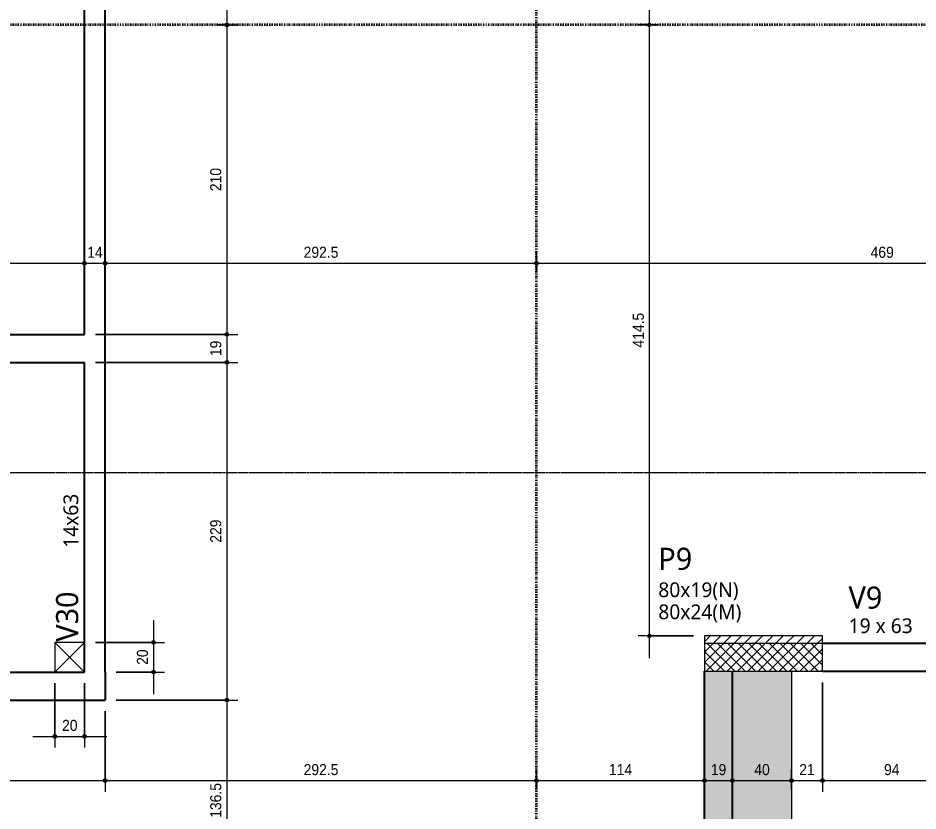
# Model space of a CAD drawing. Header units: centimetres. Extents: x -1897 to 22038, y -1268 to 84208.
# Drawn here: x 655 to 1265, y -310 to 228 of the extents above; entities that cross this region are included whole.
import ezdxf

# ---------------------------------------------------------------- set-up
doc = ezdxf.new("R2010")
doc.units = ezdxf.units.CM
for name, pattern in [('Centro de 6 mm', [1.32, 0.6, -0.24, 0.24, -0.24]), ('Dash dot', [1.5875, 0.635, -0.47625, 0, -0.47625]), ('Hidden', [0.714375, 0.47625, -0.238125])]:
    doc.linetypes.add(name, pattern=pattern)
for name, color, linetype, lineweight in [('A-ANNO-DIMS', 7, 'Continuous', 9), ('A-ANNO-DIMS-50', 7, 'Continuous', 9), ('A-DETL', 7, 'Hidden', 18), ('A-DETL-GENF', 7, 'Continuous', 18), ('A-FLOR', 7, 'Continuous', 18), ('G-ANNO-SYMB', 7, 'Continuous', 9), ('S-BEAM', 7, 'Continuous', 18), ('S-BEAM-IDEN', 7, 'Continuous', 9), ('S-COLS-IDEN', 7, 'Continuous', 9), ('S-GRID', 7, 'Continuous', 9)]:
    doc.layers.add(name, color=color, linetype=linetype, lineweight=lineweight)
doc.styles.add('Arial_1', font='arial.ttf', dxfattribs={"width": 0.9, "height": 7.5})
doc.styles.add('Gadugi', font='gadugi.ttf', dxfattribs={"height": 15})
doc.styles.add('Gadugi_1', font='gadugi.ttf', dxfattribs={"height": 10})
doc.dimstyles.new('PED_R80_1_5mm_ACIMA_As_ESQ__R00', dxfattribs={"dimscale": 30.48, "dimtxt": 7.651945, "dimasz": 0.328084, "dimexe": 0.246063, "dimexo": 0.246063, "dimgap": 0.049213, "dimtad": 1, "dimdec": 1, "dimrnd": 0.5, "dimdsep": 46, "dimtxsty": 'Arial_1', "dimblk1": 'DOTSMALL', "dimblk2": 'DOTSMALL', "dimsah": 1, "dimcen": 0.09, "dimdle": 0.492126, "dimazin": 0, "dimtfac": 1, "dimtdec": 4, "dimtix": 1, "dimtmove": 0, "dimatfit": 3, "dimfxl": 1, "dimtvp": 1, "dimtolj": 1, "dimtzin": 0, "dimarcsym": 2})

# ---------------------------------------------------------------- blocks, each defined once
blk = doc.blocks.new('DIMBLOCK59-PL K 100 - FORMA DO 6º PAVIMENTO')
at = {"layer": 'A-ANNO-DIMS-50', "true_color": 0x000032}
h = blk.add_hatch(color=178, dxfattribs=at)
edge = h.paths.add_edge_path(flags=0)
edge.add_arc((511, -288.92), 1.25, 0, 360)
h = blk.add_hatch(color=178, dxfattribs=at)
edge = h.paths.add_edge_path(flags=0)
edge.add_arc((714, -288.92), 1.25, 0, 360)
at = {"layer": 'A-ANNO-DIMS-50', "color": 178, "true_color": 0x000032}
for p, q in [((511, -241.75), (511, -296.42)), ((511, -288.92), (511, -241.75)), ((714, -241.75), (714, -296.42)), ((714, -288.92), (714, -241.75)), ((511, -288.92), (714, -288.92))]:
    blk.add_line(p, q, dxfattribs=at)
for centre in [(511, -288.92), (714, -288.92)]:
    blk.add_circle(centre, 1.25, dxfattribs=at)
at = {"layer": 'A-ANNO-DIMS-50', "color": 0, "insert": (604.73, -277.68), "char_height": 7.5, "width": 18.6472, "attachment_point": 1, "line_spacing_factor": 0.941778, "style": 'Arial_1'}
blk.add_mtext('203', dxfattribs=at)
blk = doc.blocks.new('_DotSmall')
at = {"color": 0, "linetype": 'ByBlock', "const_width": 0.5}
blk.add_lwpolyline([(-0.0625, 0, 1), (0.0625, 0, 1)], format="xyb", close=True, dxfattribs=at)
blk = doc.blocks.new('DIMBLOCK60-PL K 100 - FORMA DO 6º PAVIMENTO')
at = {"layer": 'A-ANNO-DIMS-50', "true_color": 0x000032}
h = blk.add_hatch(color=178, dxfattribs=at)
edge = h.paths.add_edge_path(flags=0)
edge.add_arc((714, -288.92), 1.25, 0, 360)
h = blk.add_hatch(color=178, dxfattribs=at)
edge = h.paths.add_edge_path(flags=0)
edge.add_arc((1006.5, -288.92), 1.25, 0, 360)
at = {"layer": 'A-ANNO-DIMS-50', "color": 178, "true_color": 0x000032}
for p, q in [((714, -241.75), (714, -296.42)), ((714, -288.92), (714, -241.75)), ((1006.5, -294.65), (1006.5, -281.42)), ((714, -288.92), (1006.5, -288.92)), ((1006.5, -288.92), (1006.5, -294.65))]:
    blk.add_line(p, q, dxfattribs=at)
for centre in [(714, -288.92), (1006.5, -288.92)]:
    blk.add_circle(centre, 1.25, dxfattribs=at)
at = {"layer": 'A-ANNO-DIMS-50', "color": 0, "insert": (848.6, -277.68), "char_height": 7.5, "width": 27.9708, "attachment_point": 1, "line_spacing_factor": 0.941778, "style": 'Arial_1'}
blk.add_mtext('292.5', dxfattribs=at)
blk = doc.blocks.new('DIMBLOCK61-PL K 100 - FORMA DO 6º PAVIMENTO')
at = {"layer": 'A-ANNO-DIMS-50', "true_color": 0x000032}
h = blk.add_hatch(color=178, dxfattribs=at)
edge = h.paths.add_edge_path(flags=0)
edge.add_arc((1006.5, -288.92), 1.25, 0, 360)
h = blk.add_hatch(color=178, dxfattribs=at)
edge = h.paths.add_edge_path(flags=0)
edge.add_arc((1120.5, -288.92), 1.25, 0, 360)
at = {"layer": 'A-ANNO-DIMS-50', "color": 178, "true_color": 0x000032}
for p, q in [((1006.5, -294.65), (1006.5, -281.42)), ((1120.5, -294.65), (1120.5, -281.42)), ((1006.5, -288.92), (1120.5, -288.92)), ((1006.5, -288.92), (1006.5, -294.65)), ((1120.5, -288.92), (1120.5, -294.65))]:
    blk.add_line(p, q, dxfattribs=at)
for centre in [(1006.5, -288.92), (1120.5, -288.92)]:
    blk.add_circle(centre, 1.25, dxfattribs=at)
at = {"layer": 'A-ANNO-DIMS-50', "color": 0, "insert": (1055.73, -277.68), "char_height": 7.5, "width": 18.6472, "attachment_point": 1, "line_spacing_factor": 0.941778, "style": 'Arial_1'}
blk.add_mtext('114', dxfattribs=at)
blk = doc.blocks.new('DIMBLOCK62-PL K 100 - FORMA DO 6º PAVIMENTO')
at = {"layer": 'A-ANNO-DIMS-50', "true_color": 0x000032}
h = blk.add_hatch(color=178, dxfattribs=at)
edge = h.paths.add_edge_path(flags=0)
edge.add_arc((1120.5, -288.92), 1.25, 0, 360)
h = blk.add_hatch(color=178, dxfattribs=at)
edge = h.paths.add_edge_path(flags=0)
edge.add_arc((1139.5, -288.92), 1.25, 0, 360)
at = {"layer": 'A-ANNO-DIMS-50', "color": 178, "true_color": 0x000032}
for p, q in [((1120.5, -294.65), (1120.5, -281.42)), ((1139.5, -294.65), (1139.5, -281.42)), ((1120.5, -288.92), (1139.5, -288.92)), ((1120.5, -288.92), (1120.5, -294.65)), ((1139.5, -288.92), (1139.5, -294.65))]:
    blk.add_line(p, q, dxfattribs=at)
for centre in [(1120.5, -288.92), (1139.5, -288.92)]:
    blk.add_circle(centre, 1.25, dxfattribs=at)
at = {"layer": 'A-ANNO-DIMS-50', "color": 0, "insert": (1124.82, -277.68), "char_height": 7.5, "width": 12.4315, "attachment_point": 1, "line_spacing_factor": 0.941778, "style": 'Arial_1'}
blk.add_mtext('19', dxfattribs=at)
blk = doc.blocks.new('DIMBLOCK63-PL K 100 - FORMA DO 6º PAVIMENTO')
at = {"layer": 'A-ANNO-DIMS-50', "true_color": 0x000032}
h = blk.add_hatch(color=178, dxfattribs=at)
edge = h.paths.add_edge_path(flags=0)
edge.add_arc((1139.5, -288.92), 1.25, 0, 360)
h = blk.add_hatch(color=178, dxfattribs=at)
edge = h.paths.add_edge_path(flags=0)
edge.add_arc((1179.5, -288.92), 1.25, 0, 360)
at = {"layer": 'A-ANNO-DIMS-50', "color": 178, "true_color": 0x000032}
for p, q in [((1139.5, -294.65), (1139.5, -281.42)), ((1179.5, -294.65), (1179.5, -281.42)), ((1139.5, -288.92), (1179.5, -288.92)), ((1139.5, -288.92), (1139.5, -294.65)), ((1179.5, -288.92), (1179.5, -294.65))]:
    blk.add_line(p, q, dxfattribs=at)
for centre in [(1139.5, -288.92), (1179.5, -288.92)]:
    blk.add_circle(centre, 1.25, dxfattribs=at)
at = {"layer": 'A-ANNO-DIMS-50', "color": 0, "insert": (1154.32, -277.68), "char_height": 7.5, "width": 12.4315, "attachment_point": 1, "line_spacing_factor": 0.941778, "style": 'Arial_1'}
blk.add_mtext('40', dxfattribs=at)
blk = doc.blocks.new('DIMBLOCK64-PL K 100 - FORMA DO 6º PAVIMENTO')
at = {"layer": 'A-ANNO-DIMS-50', "true_color": 0x000032}
h = blk.add_hatch(color=178, dxfattribs=at)
edge = h.paths.add_edge_path(flags=0)
edge.add_arc((1179.5, -288.92), 1.25, 0, 360)
h = blk.add_hatch(color=178, dxfattribs=at)
edge = h.paths.add_edge_path(flags=0)
edge.add_arc((1200.5, -288.92), 1.25, 0, 360)
at = {"layer": 'A-ANNO-DIMS-50', "color": 178, "true_color": 0x000032}
for p, q in [((1200.5, -222.25), (1200.5, -296.42)), ((1200.5, -288.92), (1200.5, -222.25)), ((1179.5, -294.65), (1179.5, -281.42)), ((1179.5, -288.92), (1200.5, -288.92)), ((1179.5, -288.92), (1179.5, -294.65))]:
    blk.add_line(p, q, dxfattribs=at)
for centre in [(1179.5, -288.92), (1200.5, -288.92)]:
    blk.add_circle(centre, 1.25, dxfattribs=at)
at = {"layer": 'A-ANNO-DIMS-50', "color": 0, "insert": (1184.82, -277.68), "char_height": 7.5, "width": 12.4315, "attachment_point": 1, "line_spacing_factor": 0.941778, "style": 'Arial_1'}
blk.add_mtext('21', dxfattribs=at)
blk = doc.blocks.new('DIMBLOCK65-PL K 100 - FORMA DO 6º PAVIMENTO')
at = {"layer": 'A-ANNO-DIMS-50', "true_color": 0x000032}
h = blk.add_hatch(color=178, dxfattribs=at)
edge = h.paths.add_edge_path(flags=0)
edge.add_arc((1200.5, -288.92), 1.25, 0, 360)
h = blk.add_hatch(color=178, dxfattribs=at)
edge = h.paths.add_edge_path(flags=0)
edge.add_arc((1294.5, -288.92), 1.25, 0, 360)
at = {"layer": 'A-ANNO-DIMS-50', "color": 178, "true_color": 0x000032}
for p, q in [((1200.5, -222.25), (1200.5, -296.42)), ((1200.5, -288.92), (1200.5, -222.25)), ((1294.5, -222.25), (1294.5, -296.42)), ((1294.5, -288.92), (1294.5, -222.25)), ((1200.5, -288.92), (1294.5, -288.92))]:
    blk.add_line(p, q, dxfattribs=at)
for centre in [(1200.5, -288.92), (1294.5, -288.92)]:
    blk.add_circle(centre, 1.25, dxfattribs=at)
at = {"layer": 'A-ANNO-DIMS-50', "color": 0, "insert": (1242.32, -277.68), "char_height": 7.5, "width": 12.4315, "attachment_point": 1, "line_spacing_factor": 0.941778, "style": 'Arial_1'}
blk.add_mtext('94', dxfattribs=at)
blk = doc.blocks.new('DIMBLOCK87-PL K 100 - FORMA DO 6º PAVIMENTO')
at = {"layer": 'A-ANNO-DIMS-50', "true_color": 0x000032}
h = blk.add_hatch(color=178, dxfattribs=at)
edge = h.paths.add_edge_path(flags=0)
edge.add_arc((511, 62.03), 1.25, 0, 360)
h = blk.add_hatch(color=178, dxfattribs=at)
edge = h.paths.add_edge_path(flags=0)
edge.add_arc((700, 62.03), 1.25, 0, 360)
at = {"layer": 'A-ANNO-DIMS-50', "color": 178, "true_color": 0x000032}
for p, q in [((511, 21.25), (511, 69.53)), ((700, 56.29), (700, 69.53)), ((511, 62.03), (700, 62.03)), ((511, 62.03), (511, 21.25)), ((700, 62.03), (700, 56.29))]:
    blk.add_line(p, q, dxfattribs=at)
for centre in [(511, 62.03), (700, 62.03)]:
    blk.add_circle(centre, 1.25, dxfattribs=at)
at = {"layer": 'A-ANNO-DIMS-50', "color": 0, "insert": (597.73, 73.26), "char_height": 7.5, "width": 18.6472, "attachment_point": 1, "line_spacing_factor": 0.941778, "style": 'Arial_1'}
blk.add_mtext('189', dxfattribs=at)
blk = doc.blocks.new('DIMBLOCK88-PL K 100 - FORMA DO 6º PAVIMENTO')
at = {"layer": 'A-ANNO-DIMS-50', "true_color": 0x000032}
h = blk.add_hatch(color=178, dxfattribs=at)
edge = h.paths.add_edge_path(flags=0)
edge.add_arc((700, 62.03), 1.25, 0, 360)
h = blk.add_hatch(color=178, dxfattribs=at)
edge = h.paths.add_edge_path(flags=0)
edge.add_arc((714, 62.03), 1.25, 0, 360)
at = {"layer": 'A-ANNO-DIMS-50', "color": 178, "true_color": 0x000032}
for p, q in [((700, 56.29), (700, 69.53)), ((714, 56.29), (714, 69.53)), ((700, 62.03), (714, 62.03)), ((700, 62.03), (700, 56.29)), ((714, 62.03), (714, 56.29))]:
    blk.add_line(p, q, dxfattribs=at)
for centre in [(700, 62.03), (714, 62.03)]:
    blk.add_circle(centre, 1.25, dxfattribs=at)
at = {"layer": 'A-ANNO-DIMS-50', "color": 0, "insert": (701.82, 73.26), "char_height": 7.5, "width": 12.4315, "attachment_point": 1, "line_spacing_factor": 0.941778, "style": 'Arial_1'}
blk.add_mtext('14', dxfattribs=at)
blk = doc.blocks.new('DIMBLOCK89-PL K 100 - FORMA DO 6º PAVIMENTO')
at = {"layer": 'A-ANNO-DIMS-50', "true_color": 0x000032}
h = blk.add_hatch(color=178, dxfattribs=at)
edge = h.paths.add_edge_path(flags=0)
edge.add_arc((714, 62.03), 1.25, 0, 360)
h = blk.add_hatch(color=178, dxfattribs=at)
edge = h.paths.add_edge_path(flags=0)
edge.add_arc((1006.5, 62.03), 1.25, 0, 360)
at = {"layer": 'A-ANNO-DIMS-50', "color": 178, "true_color": 0x000032}
for p, q in [((714, 56.29), (714, 69.53)), ((1006.5, 56.29), (1006.5, 69.53)), ((714, 62.03), (1006.5, 62.03)), ((714, 62.03), (714, 56.29)), ((1006.5, 62.03), (1006.5, 56.29))]:
    blk.add_line(p, q, dxfattribs=at)
for centre in [(714, 62.03), (1006.5, 62.03)]:
    blk.add_circle(centre, 1.25, dxfattribs=at)
at = {"layer": 'A-ANNO-DIMS-50', "color": 0, "insert": (848.6, 73.26), "char_height": 7.5, "width": 27.9708, "attachment_point": 1, "line_spacing_factor": 0.941778, "style": 'Arial_1'}
blk.add_mtext('292.5', dxfattribs=at)
blk = doc.blocks.new('DIMBLOCK90-PL K 100 - FORMA DO 6º PAVIMENTO')
at = {"layer": 'A-ANNO-DIMS-50', "true_color": 0x000032}
h = blk.add_hatch(color=178, dxfattribs=at)
edge = h.paths.add_edge_path(flags=0)
edge.add_arc((1006.5, 62.03), 1.25, 0, 360)
h = blk.add_hatch(color=178, dxfattribs=at)
edge = h.paths.add_edge_path(flags=0)
edge.add_arc((1475.5, 62.03), 1.25, 0, 360)
at = {"layer": 'A-ANNO-DIMS-50', "color": 178, "true_color": 0x000032}
for p, q in [((1006.5, 56.29), (1006.5, 69.53)), ((1475.5, 56.29), (1475.5, 69.53)), ((1006.5, 62.03), (1475.5, 62.03)), ((1006.5, 62.03), (1006.5, 56.29)), ((1475.5, 62.03), (1475.5, 56.29))]:
    blk.add_line(p, q, dxfattribs=at)
for centre in [(1006.5, 62.03), (1475.5, 62.03)]:
    blk.add_circle(centre, 1.25, dxfattribs=at)
at = {"layer": 'A-ANNO-DIMS-50', "color": 0, "insert": (1233.23, 73.26), "char_height": 7.5, "width": 18.6472, "attachment_point": 1, "line_spacing_factor": 0.941778, "style": 'Arial_1'}
blk.add_mtext('469', dxfattribs=at)
blk = doc.blocks.new('DIMBLOCK168-PL K 100 - FORMA DO 6º PAVIMENTO')
at = {"layer": 'A-ANNO-DIMS-50', "true_color": 0x000032}
h = blk.add_hatch(color=178, dxfattribs=at)
edge = h.paths.add_edge_path(flags=0)
edge.add_arc((796.45, 390.25), 1.25, 0, 360)
h = blk.add_hatch(color=178, dxfattribs=at)
edge = h.paths.add_edge_path(flags=0)
edge.add_arc((796.45, 223.75), 1.25, 0, 360)
at = {"layer": 'A-ANNO-DIMS-50', "color": 178, "true_color": 0x000032}
for p, q in [((790.72, 390.25), (803.95, 390.25)), ((796.45, 390.25), (790.72, 390.25)), ((796.45, 390.25), (796.45, 223.75)), ((790.72, 223.75), (803.95, 223.75)), ((796.45, 223.75), (790.72, 223.75))]:
    blk.add_line(p, q, dxfattribs=at)
for centre in [(796.45, 390.25), (796.45, 223.75)]:
    blk.add_circle(centre, 1.25, dxfattribs=at)
at = {"layer": 'A-ANNO-DIMS-50', "color": 0, "insert": (785.21, 295.35), "char_height": 7.5, "width": 27.9708, "attachment_point": 1, "rotation": 90, "line_spacing_factor": 0.941778, "style": 'Arial_1'}
blk.add_mtext('166.5', dxfattribs=at)
blk = doc.blocks.new('DIMBLOCK169-PL K 100 - FORMA DO 6º PAVIMENTO')
at = {"layer": 'A-ANNO-DIMS-50', "true_color": 0x000032}
h = blk.add_hatch(color=178, dxfattribs=at)
edge = h.paths.add_edge_path(flags=0)
edge.add_arc((796.45, 223.75), 1.25, 0, 360)
h = blk.add_hatch(color=178, dxfattribs=at)
edge = h.paths.add_edge_path(flags=0)
edge.add_arc((796.45, 13.75), 1.25, 0, 360)
at = {"layer": 'A-ANNO-DIMS-50', "color": 178, "true_color": 0x000032}
for p, q in [((790.72, 223.75), (803.95, 223.75)), ((796.45, 223.75), (790.72, 223.75)), ((796.45, 223.75), (796.45, 13.75)), ((707.5, 13.75), (803.95, 13.75)), ((796.45, 13.75), (707.5, 13.75))]:
    blk.add_line(p, q, dxfattribs=at)
for centre in [(796.45, 223.75), (796.45, 13.75)]:
    blk.add_circle(centre, 1.25, dxfattribs=at)
at = {"layer": 'A-ANNO-DIMS-50', "color": 0, "insert": (785.21, 110.98), "char_height": 7.5, "width": 18.6472, "attachment_point": 1, "rotation": 90, "line_spacing_factor": 0.941778, "style": 'Arial_1'}
blk.add_mtext('210', dxfattribs=at)
blk = doc.blocks.new('DIMBLOCK170-PL K 100 - FORMA DO 6º PAVIMENTO')
at = {"layer": 'A-ANNO-DIMS-50', "true_color": 0x000032}
h = blk.add_hatch(color=178, dxfattribs=at)
edge = h.paths.add_edge_path(flags=0)
edge.add_arc((796.45, 13.75), 1.25, 0, 360)
h = blk.add_hatch(color=178, dxfattribs=at)
edge = h.paths.add_edge_path(flags=0)
edge.add_arc((796.45, -5.25), 1.25, 0, 360)
at = {"layer": 'A-ANNO-DIMS-50', "color": 178, "true_color": 0x000032}
for p, q in [((707.5, 13.75), (803.95, 13.75)), ((796.45, 13.75), (707.5, 13.75)), ((796.45, 13.75), (796.45, -5.25)), ((707.5, -5.25), (803.95, -5.25)), ((796.45, -5.25), (707.5, -5.25))]:
    blk.add_line(p, q, dxfattribs=at)
for centre in [(796.45, 13.75), (796.45, -5.25)]:
    blk.add_circle(centre, 1.25, dxfattribs=at)
at = {"layer": 'A-ANNO-DIMS-50', "color": 0, "insert": (785.21, -0.93), "char_height": 7.5, "width": 12.4315, "attachment_point": 1, "rotation": 90, "line_spacing_factor": 0.941778, "style": 'Arial_1'}
blk.add_mtext('19', dxfattribs=at)
blk = doc.blocks.new('DIMBLOCK171-PL K 100 - FORMA DO 6º PAVIMENTO')
at = {"layer": 'A-ANNO-DIMS-50', "true_color": 0x000032}
h = blk.add_hatch(color=178, dxfattribs=at)
edge = h.paths.add_edge_path(flags=0)
edge.add_arc((796.45, -5.25), 1.25, 0, 360)
h = blk.add_hatch(color=178, dxfattribs=at)
edge = h.paths.add_edge_path(flags=0)
edge.add_arc((796.45, -234.25), 1.25, 0, 360)
at = {"layer": 'A-ANNO-DIMS-50', "color": 178, "true_color": 0x000032}
for p, q in [((707.5, -5.25), (803.95, -5.25)), ((796.45, -5.25), (707.5, -5.25)), ((796.45, -5.25), (796.45, -234.25)), ((721.5, -234.25), (803.95, -234.25)), ((796.45, -234.25), (721.5, -234.25))]:
    blk.add_line(p, q, dxfattribs=at)
for centre in [(796.45, -5.25), (796.45, -234.25)]:
    blk.add_circle(centre, 1.25, dxfattribs=at)
at = {"layer": 'A-ANNO-DIMS-50', "color": 0, "insert": (785.21, -127.52), "char_height": 7.5, "width": 18.6472, "attachment_point": 1, "rotation": 90, "line_spacing_factor": 0.941778, "style": 'Arial_1'}
blk.add_mtext('229', dxfattribs=at)
blk = doc.blocks.new('DIMBLOCK172-PL K 100 - FORMA DO 6º PAVIMENTO')
at = {"layer": 'A-ANNO-DIMS-50', "true_color": 0x000032}
h = blk.add_hatch(color=178, dxfattribs=at)
edge = h.paths.add_edge_path(flags=0)
edge.add_arc((796.45, -234.25), 1.25, 0, 360)
h = blk.add_hatch(color=178, dxfattribs=at)
edge = h.paths.add_edge_path(flags=0)
edge.add_arc((796.45, -370.75), 1.25, 0, 360)
at = {"layer": 'A-ANNO-DIMS-50', "color": 178, "true_color": 0x000032}
for p, q in [((721.5, -234.25), (803.95, -234.25)), ((796.45, -234.25), (721.5, -234.25)), ((796.45, -234.25), (796.45, -370.75)), ((1013, -370.75), (788.95, -370.75)), ((796.45, -370.75), (1013, -370.75))]:
    blk.add_line(p, q, dxfattribs=at)
for centre in [(796.45, -234.25), (796.45, -370.75)]:
    blk.add_circle(centre, 1.25, dxfattribs=at)
at = {"layer": 'A-ANNO-DIMS-50', "color": 0, "insert": (785.21, -314.15), "char_height": 7.5, "width": 27.9708, "attachment_point": 1, "rotation": 90, "line_spacing_factor": 0.941778, "style": 'Arial_1'}
blk.add_mtext('136.5', dxfattribs=at)
blk = doc.blocks.new('DIMBLOCK245-PL K 100 - FORMA DO 6º PAVIMENTO')
at = {"layer": 'A-ANNO-DIMS-50', "true_color": 0x000032}
h = blk.add_hatch(color=178, dxfattribs=at)
edge = h.paths.add_edge_path(flags=0)
edge.add_arc((1083.13, 223.75), 1.25, 0, 360)
h = blk.add_hatch(color=178, dxfattribs=at)
edge = h.paths.add_edge_path(flags=0)
edge.add_arc((1083.13, -190.75), 1.25, 0, 360)
at = {"layer": 'A-ANNO-DIMS-50', "color": 178, "true_color": 0x000032}
for p, q in [((1088.87, 223.75), (1075.63, 223.75)), ((1083.13, -205.75), (1083.13, 223.75)), ((1083.13, 223.75), (1088.87, 223.75)), ((1113, -190.75), (1075.63, -190.75)), ((1083.13, -190.75), (1113, -190.75))]:
    blk.add_line(p, q, dxfattribs=at)
for centre in [(1083.13, 223.75), (1083.13, -190.75)]:
    blk.add_circle(centre, 1.25, dxfattribs=at)
at = {"layer": 'A-ANNO-DIMS-50', "color": 0, "insert": (1071.9, 4.85), "char_height": 7.5, "width": 27.9708, "attachment_point": 1, "rotation": 90, "line_spacing_factor": 0.941778, "style": 'Arial_1'}
blk.add_mtext('414.5', dxfattribs=at)
blk = doc.blocks.new('DIMBLOCK246-PL K 100 - FORMA DO 6º PAVIMENTO')
at = {"layer": 'A-ANNO-DIMS-50', "true_color": 0x000032}
h = blk.add_hatch(color=178, dxfattribs=at)
edge = h.paths.add_edge_path(flags=0)
edge.add_arc((1083.13, 314.28), 1.25, 0, 360)
h = blk.add_hatch(color=178, dxfattribs=at)
edge = h.paths.add_edge_path(flags=0)
edge.add_arc((1083.13, 223.75), 1.25, 0, 360)
at = {"layer": 'A-ANNO-DIMS-50', "color": 178, "true_color": 0x000032}
for p, q in [((1096.44, 314.28), (1075.63, 314.28)), ((1083.13, 223.75), (1083.13, 314.28)), ((1083.13, 314.28), (1096.44, 314.28)), ((1088.87, 223.75), (1075.63, 223.75)), ((1083.13, 223.75), (1088.87, 223.75))]:
    blk.add_line(p, q, dxfattribs=at)
for centre in [(1083.13, 314.28), (1083.13, 223.75)]:
    blk.add_circle(centre, 1.25, dxfattribs=at)
at = {"layer": 'A-ANNO-DIMS-50', "color": 0, "insert": (1071.9, 259.95), "char_height": 7.5, "width": 21.7551, "attachment_point": 1, "rotation": 90, "line_spacing_factor": 0.941778, "style": 'Arial_1'}
blk.add_mtext('90.5', dxfattribs=at)
blk = doc.blocks.new('DIMBLOCK264-PL K 100 - FORMA DO 6º PAVIMENTO')
at = {"layer": 'A-ANNO-DIMS-50', "true_color": 0x000032}
h = blk.add_hatch(color=178, dxfattribs=at)
edge = h.paths.add_edge_path(flags=0)
edge.add_arc((746.72, -195.15), 1.25, 0, 360)
h = blk.add_hatch(color=178, dxfattribs=at)
edge = h.paths.add_edge_path(flags=0)
edge.add_arc((746.72, -215.25), 1.25, 0, 360)
at = {"layer": 'A-ANNO-DIMS-50', "color": 178, "true_color": 0x000032}
for p, q in [((746.72, -180.15), (746.72, -230.25)), ((707.5, -195.15), (754.22, -195.15)), ((746.72, -195.15), (707.5, -195.15)), ((721.5, -215.25), (754.22, -215.25)), ((746.72, -215.25), (721.5, -215.25))]:
    blk.add_line(p, q, dxfattribs=at)
for centre in [(746.72, -195.15), (746.72, -215.25)]:
    blk.add_circle(centre, 1.25, dxfattribs=at)
at = {"layer": 'A-ANNO-DIMS-50', "color": 0, "insert": (735.49, -210.38), "char_height": 7.5, "width": 12.4315, "attachment_point": 1, "rotation": 90, "line_spacing_factor": 0.941778, "style": 'Arial_1'}
blk.add_mtext('20', dxfattribs=at)
blk = doc.blocks.new('DIMBLOCK265-PL K 100 - FORMA DO 6º PAVIMENTO')
at = {"layer": 'A-ANNO-DIMS-50', "true_color": 0x000032}
h = blk.add_hatch(color=178, dxfattribs=at)
edge = h.paths.add_edge_path(flags=0)
edge.add_arc((679.83, -258.92), 1.25, 0, 360)
h = blk.add_hatch(color=178, dxfattribs=at)
edge = h.paths.add_edge_path(flags=0)
edge.add_arc((700, -258.92), 1.25, 0, 360)
at = {"layer": 'A-ANNO-DIMS-50', "color": 178, "true_color": 0x000032}
for p, q in [((679.83, -222.75), (679.83, -266.42)), ((679.83, -258.92), (679.83, -222.75)), ((700, -222.75), (700, -266.42)), ((700, -258.92), (700, -222.75)), ((664.83, -258.92), (715, -258.92))]:
    blk.add_line(p, q, dxfattribs=at)
for centre in [(679.83, -258.92), (700, -258.92)]:
    blk.add_circle(centre, 1.25, dxfattribs=at)
at = {"layer": 'A-ANNO-DIMS-50', "color": 0, "insert": (684.73, -247.68), "char_height": 7.5, "width": 12.4315, "attachment_point": 1, "line_spacing_factor": 0.941778, "style": 'Arial_1'}
blk.add_mtext('20', dxfattribs=at)

msp = doc.modelspace()

# ---------------------------------------------------------------- hatches: boundary and pattern name
at = {"layer": 'A-DETL-GENF', "true_color": 0x808080}
h = msp.add_hatch(dxfattribs=at)
h.set_pattern_fill('FP_2', color=8, style=0, pattern_type=2)
h.set_pattern_definition([(45, (0, 0), (-3.535534, 3.535534), [])])
h.paths.add_polyline_path([(1200.5, -195.75), (1200.5, -190.75), (1120.5, -190.75), (1120.5, -195.75)], flags=0)
at = {"layer": 'A-DETL-GENF', "true_color": 0x0000ff}
h = msp.add_hatch(dxfattribs=at)
h.set_pattern_fill('FP_1', color=5, style=0, pattern_type=2)
h.set_pattern_definition([(45, (0, 0), (-3.535534, 3.535534), []), (135, (0, 0), (-3.535534, -3.535534), [])])
h.paths.add_polyline_path([(1200.5, -214.75), (1200.5, -195.75), (1120.5, -195.75), (1120.5, -214.75)], flags=0)
at = {"layer": 'A-FLOR', "true_color": 0xe6b8b7}
msp.add_hatch(color=9, dxfattribs=at).paths.add_polyline_path([(-1139.5, -1119.75), (1179.5, -1119.75), (1179.5, -214.75), (1139.5, -214.75), (1139.5, -1079.75), (-1139.5, -1079.75), (-1139.5, -214.75), (-1179.5, -214.75), (-1179.5, -1119.75)], flags=0)
at = {"layer": 'S-BEAM', "true_color": 0xccffcc}
msp.add_hatch(color=254, dxfattribs=at).paths.add_polyline_path([(1139.5, -370.75), (1139.5, -214.75), (1120.5, -214.75), (1120.5, -370.75)], flags=0)

# ---------------------------------------------------------------- linework, layer by layer
at = {"lineweight": 18}
for p, q in [((700, -195.15), (679.83, -215.25)), ((679.83, -195.15), (700, -215.25))]:
    msp.add_line(p, q, dxfattribs=at)
at = {"layer": 'A-DETL', "linetype": 'Continuous'}
for p, q in [((1200.5, -190.75), (1120.5, -190.75)), ((1120.5, -190.75), (1120.5, -195.75)), ((1200.5, -195.75), (1200.5, -190.75)), ((1120.5, -195.75), (1120.5, -214.75)), ((1120.5, -195.75), (1200.5, -195.75)), ((1200.5, -214.75), (1200.5, -195.75)), ((1120.5, -214.75), (1200.5, -214.75))]:
    msp.add_line(p, q, dxfattribs=at)
at = {"layer": 'A-DETL'}
msp.add_line((1139.5, -214.75), (1139.5, -1079.75), dxfattribs=at)
at = {"layer": 'A-FLOR'}
for p, q in [((700, -195.15), (679.83, -195.15)), ((679.83, -195.15), (679.83, -215.25)), ((1179.5, -214.75), (1179.5, -1119.75))]:
    msp.add_line(p, q, dxfattribs=at)
at = {"layer": 'G-ANNO-SYMB', "linetype": 'Centro de 6 mm'}
msp.add_line((-1759.81, -79.8), (1760.12, -79.8), dxfattribs=at)
at = {"layer": 'S-BEAM', "lineweight": 25}
for p, q in [((700, 13.75), (700, 390.25)), ((714, -215.25), (714, 390.25)), ((511, 13.75), (700, 13.75)), ((511, -5.25), (700, -5.25)), ((700, -215.25), (700, -5.25)), ((1200.5, -195.75), (1294.5, -195.75)), ((511, -215.25), (700, -215.25)), ((714, -215.25), (714, -234.25)), ((1120.5, -370.75), (1120.5, -214.75)), ((1139.5, -370.75), (1139.5, -214.75)), ((1200.5, -214.75), (1294.5, -214.75)), ((511, -234.25), (714, -234.25))]:
    msp.add_line(p, q, dxfattribs=at)
at = {"layer": 'S-GRID', "color": 40, "linetype": 'Dash dot', "lineweight": 35, "true_color": 0xffc000}
msp.add_line((1006.5, -1202.65), (1006.5, 698.85), dxfattribs=at)
at = {"layer": 'S-GRID', "color": 114, "linetype": 'Dash dot', "lineweight": 35, "true_color": 0x00b050}
msp.add_line((1840.12, 223.75), (-1832.27, 223.75), dxfattribs=at)

# ---------------------------------------------------------------- texts
at = {"layer": 'S-BEAM-IDEN', "attachment_point": 1, "rotation": 90}
for s, insert, char_height, width, style in [('14x63', (685.68, -130.98), 10, 44.8945, 'Gadugi_1'), ('V30', (680.65, -194.69), 15, 44.0928, 'Gadugi')]:
    msp.add_mtext(s, dxfattribs=dict(at, insert=insert, char_height=char_height, width=width, style=style))
at = {"layer": 'S-BEAM-IDEN', "attachment_point": 1}
for s, insert, char_height, width, style in [('V9', (1218.28, -157.22), 15, 30.0633, 'Gadugi'), ('19 x 63', (1218.33, -178.85), 10, 54.5147, 'Gadugi_1')]:
    msp.add_mtext(s, dxfattribs=dict(at, insert=insert, char_height=char_height, width=width, style=style))
at = {"layer": 'S-COLS-IDEN', "attachment_point": 1}
for s, insert, char_height, width, style in [('P9', (1089.2, -130.94), 15, 28.4599, 'Gadugi'), ('80x19(N)', (1089.2, -154.43), 10, 68.1434, 'Gadugi_1'), ('80x24(M)', (1089.2, -169.4), 10, 70.9493, 'Gadugi_1')]:
    msp.add_mtext(s, dxfattribs=dict(at, insert=insert, char_height=char_height, width=width, style=style))

# ---------------------------------------------------------------- dimensions: what is measured, and where the dimension line sits
at = {"layer": 'A-ANNO-DIMS', "color": 178, "true_color": 0x000032}
for base, p1, p2, override, picture, middle in [((796.45, 223.75), (798.22, 390.25), (798.22, 223.75), {"dimpost": '<>', "dimfxl": 166.5}, 'DIMBLOCK168-PL K 100 - FORMA DO 6º PAVIMENTO', (791.12, 307)), ((1083.13, 314.28), (1081.37, 223.75), (1103.94, 314.28), {"dimpost": '<>', "dimfxl": 93.299931}, 'DIMBLOCK246-PL K 100 - FORMA DO 6º PAVIMENTO', (1077.8, 269.01)), ((796.45, 13.75), (798.22, 223.75), (700, 13.75), {"dimpost": '<>', "dimfxl": 231.833489}, 'DIMBLOCK169-PL K 100 - FORMA DO 6º PAVIMENTO', (791.12, 118.75)), ((1083.13, 223.75), (1120.5, -190.75), (1081.37, 223.75), {"dimpost": '<>', "dimfxl": 416.343262}, 'DIMBLOCK245-PL K 100 - FORMA DO 6º PAVIMENTO', (1077.8, 16.5)), ((796.45, -5.25), (700, 13.75), (700, -5.25), {"dimpost": '<>', "dimfxl": 19}, 'DIMBLOCK170-PL K 100 - FORMA DO 6º PAVIMENTO', (791.12, 4.25)), ((796.45, -234.25), (700, -5.25), (714, -234.25), {"dimpost": '<>', "dimfxl": 229.427548}, 'DIMBLOCK171-PL K 100 - FORMA DO 6º PAVIMENTO', (791.12, -119.75)), ((746.72, -215.25), (700, -195.15), (714, -215.25), {"dimpost": '<>', "dimfxl": 24.495013}, 'DIMBLOCK264-PL K 100 - FORMA DO 6º PAVIMENTO', (741.4, -205.2)), ((796.45, -370.75), (714, -234.25), (1020.5, -370.75), {"dimpost": '<>', "dimfxl": 335.521236}, 'DIMBLOCK172-PL K 100 - FORMA DO 6º PAVIMENTO', (791.12, -302.5))]:
    dim = msp.add_linear_dim(base=base, p1=p1, p2=p2, angle=90, dimstyle='PED_R80_1_5mm_ACIMA_As_ESQ__R00', override=override, dxfattribs=at)
    dim.commit()
    dim.dimension.update_dxf_attribs({"geometry": picture, "text_midpoint": middle})
for base, p1, p2, override, picture, middle in [((700, 62.03), (511, 13.75), (700, 63.79), {"dimpost": '<>', "dimfxl": 195.513389}, 'DIMBLOCK87-PL K 100 - FORMA DO 6º PAVIMENTO', (605.5, 67.36)), ((1006.5, 62.03), (714, 63.79), (1006.5, 63.79), {"dimpost": '<>', "dimfxl": 292.500066}, 'DIMBLOCK89-PL K 100 - FORMA DO 6º PAVIMENTO', (860.25, 67.36)), ((1475.5, 62.03), (1006.5, 63.79), (1475.5, 63.79), {"dimpost": '<>', "dimfxl": 468.999934}, 'DIMBLOCK90-PL K 100 - FORMA DO 6º PAVIMENTO', (1241, 67.36)), ((714, 62.03), (700, 63.79), (714, 63.79), {"dimpost": '<>', "dimfxl": 14}, 'DIMBLOCK88-PL K 100 - FORMA DO 6º PAVIMENTO', (707, 67.29)), ((700, -258.92), (679.83, -215.25), (700, -215.25), {"dimpost": '<>', "dimfxl": 20.174143}, 'DIMBLOCK265-PL K 100 - FORMA DO 6º PAVIMENTO', (689.91, -253.59)), ((1200.5, -288.92), (1179.5, -287.15), (1200.5, -214.75), {"dimpost": '<>', "dimfxl": 75.385424}, 'DIMBLOCK64-PL K 100 - FORMA DO 6º PAVIMENTO', (1190, -283.65)), ((1294.5, -288.92), (1200.5, -214.75), (1294.5, -214.75), {"dimpost": '<>', "dimfxl": 93.995855}, 'DIMBLOCK65-PL K 100 - FORMA DO 6º PAVIMENTO', (1247.5, -283.59)), ((714, -288.92), (511, -234.25), (714, -234.25), {"dimpost": '<>', "dimfxl": 203}, 'DIMBLOCK59-PL K 100 - FORMA DO 6º PAVIMENTO', (612.5, -283.59)), ((1006.5, -288.92), (714, -234.25), (1006.5, -287.15), {"dimpost": '<>', "dimfxl": 297.245431}, 'DIMBLOCK60-PL K 100 - FORMA DO 6º PAVIMENTO', (860.25, -283.59)), ((1120.5, -288.92), (1006.5, -287.15), (1120.5, -287.15), {"dimpost": '<>', "dimfxl": 113.999934}, 'DIMBLOCK61-PL K 100 - FORMA DO 6º PAVIMENTO', (1063.5, -283.65)), ((1139.5, -288.92), (1120.5, -287.15), (1139.5, -287.15), {"dimpost": '<>', "dimfxl": 19}, 'DIMBLOCK62-PL K 100 - FORMA DO 6º PAVIMENTO', (1130, -283.59)), ((1179.5, -288.92), (1139.5, -287.15), (1179.5, -287.15), {"dimpost": '<>', "dimfxl": 40}, 'DIMBLOCK63-PL K 100 - FORMA DO 6º PAVIMENTO', (1159.5, -283.59))]:
    dim = msp.add_linear_dim(base=base, p1=p1, p2=p2, dimstyle='PED_R80_1_5mm_ACIMA_As_ESQ__R00', override=override, dxfattribs=at)
    dim.commit()
    dim.dimension.update_dxf_attribs({"geometry": picture, "text_midpoint": middle})

doc.saveas('drawing.dxf')
